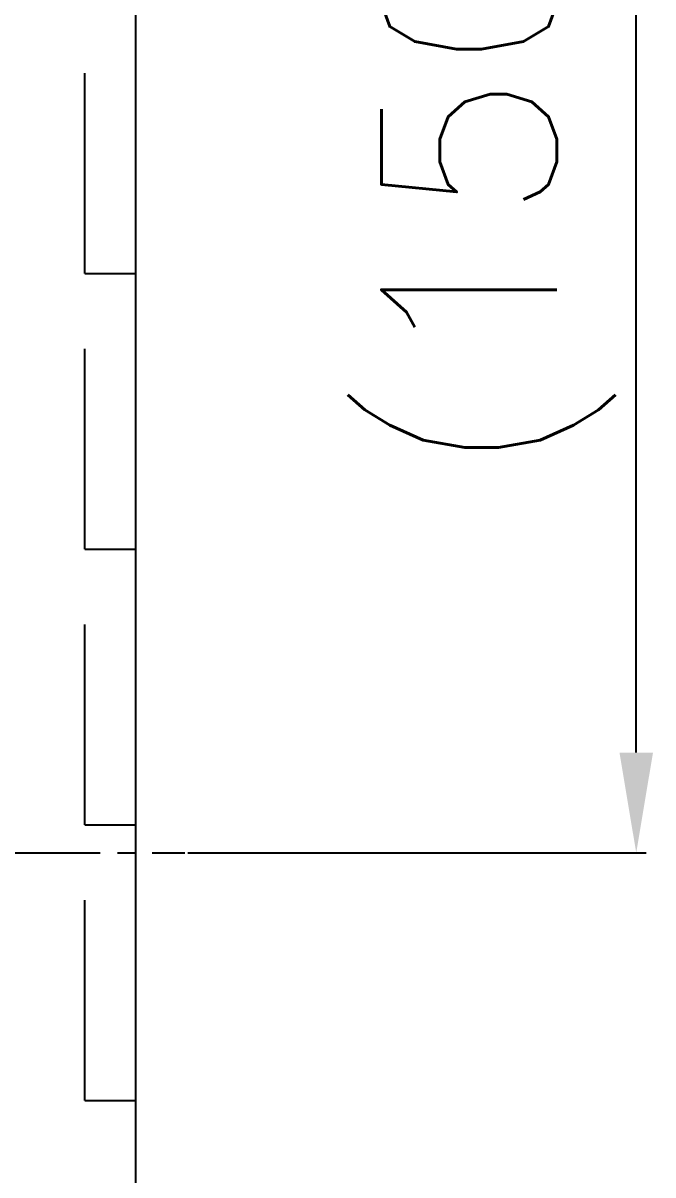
# Model space of a CAD drawing. Extents: x 1944 to 4044, y -46 to 2924.
# Drawn here: x 3755.8 to 3818.6, y 2302.2 to 2417.1 of the extents above; entities that cross this region are included whole.
import ezdxf

# ---------------------------------------------------------------- set-up
doc = ezdxf.new("R2010")
doc.units = 0
doc.header["$LTSCALE"] = 23.1
doc.linetypes.add('CENTER', pattern=[0.6, 0.375, -0.075, 0.075, -0.075])
doc.layers.get('0').update_dxf_attribs({"linetype": 'CONTINUOUS'})
doc.layers.get('Defpoints').update_dxf_attribs({"linetype": 'CONTINUOUS'})
doc.layers.add('CL', color=1, linetype='CENTER')
doc.layers.add('HT', color=3, linetype='CONTINUOUS')
doc.styles.get("Standard").update_dxf_attribs({"font": 'txt.shx', "bigfont": 'whgtxt.shx'})
doc.dimstyles.get("Standard").update_dxf_attribs({"dimtxt": 2.5, "dimasz": 0.18, "dimexe": 0.18, "dimexo": 0.0625, "dimgap": 0.09, "dimtad": 0, "dimtih": 1, "dimtoh": 1, "dimdec": 4, "dimzin": 0, "dimdsep": 46, "dimtxsty": 'Standard', "dimcen": 0.09, "dimadec": 0, "dimazin": 0, "dimtp": 0.001, "dimtm": 0.001, "dimtfac": 1, "dimtdec": 4, "dimtofl": 0, "dimtmove": 0, "dimatfit": 0, "dimfxl": 0, "dimtolj": 1, "dimtzin": 0, "dimarcsym": 0})

# ---------------------------------------------------------------- blocks, each defined once
blk = doc.blocks.new('*D93')
at = {"color": 2, "lineweight": -2, "transparency": 16777216}
for p, q in [((3772.22, 2538.2), (3817.94, 2538.2)), ((3816.94, 2344.35), (3816.94, 2528.2)), ((3772.22, 2334.35), (3817.94, 2334.35))]:
    blk.add_line(p, q, dxfattribs=at)
at = {"color": 2, "transparency": 16777216}
for points in [[(3815.27, 2528.2), (3818.61, 2528.2), (3816.94, 2538.2)], [(3815.27, 2344.35), (3818.61, 2344.35), (3816.94, 2334.35)]]:
    blk.add_solid(points, dxfattribs=at)
at = {"layer": 'Defpoints', "color": 0, "transparency": 16777216}
for p in [(3771.92, 2538.2), (3816.94, 2538.2), (3771.92, 2334.35)]:
    blk.add_point(p, dxfattribs=at)
at = {"color": 2, "transparency": 16777216, "insert": (3803.19, 2436.28), "char_height": 17.5, "attachment_point": 5, "rotation": 90}
blk.add_mtext('\\A1;(150~200)', dxfattribs=at)

msp = doc.modelspace()

# ---------------------------------------------------------------- linework, layer by layer
at = {"layer": 'CL'}
msp.add_line((3643.92, 2334.35), (3771.92, 2334.35), dxfattribs=at)
at = {"layer": 'HT', "ltscale": 0.5}
for p, q in [((3767.02, 643.84), (3767.02, 2763.82)), ((3761.96, 2392.14), (3761.96, 2412.14)), ((3761.96, 2392.14), (3767.02, 2392.14)), ((3761.96, 2364.64), (3761.96, 2384.64)), ((3761.96, 2364.64), (3767.02, 2364.64)), ((3761.96, 2337.14), (3761.96, 2357.14)), ((3761.96, 2337.14), (3767.02, 2337.14)), ((3761.96, 2309.64), (3761.96, 2329.64)), ((3761.96, 2309.64), (3767.02, 2309.64))]:
    msp.add_line(p, q, dxfattribs=at)

# ---------------------------------------------------------------- dimensions: what is measured, and where the dimension line sits
dim = msp.add_linear_dim(base=(3816.94, 2538.2), p1=(3771.92, 2334.35), p2=(3771.92, 2538.2), angle=90, text='(150~200)', dimstyle='Standard', override={"dimtxt": 17.5, "dimasz": 10, "dimexe": 1, "dimexo": 0.3, "dimgap": 5, "dimtad": 1, "dimtih": 0, "dimtoh": 0, "dimdec": 1, "dimzin": 8, "dimcen": 0, "dimclrd": 2, "dimclre": 2, "dimclrt": 2, "dimazin": 2, "dimtp": 0.1, "dimtm": 0, "dimtfac": 0.5, "dimtdec": 1, "dimatfit": 3, "dimfxl": 2.5, "dimarcsym": 1})
dim.commit()
dim.dimension.update_dxf_attribs({"geometry": '*D93', "text_midpoint": (3803.19, 2436.28)})

doc.saveas('drawing.dxf')
